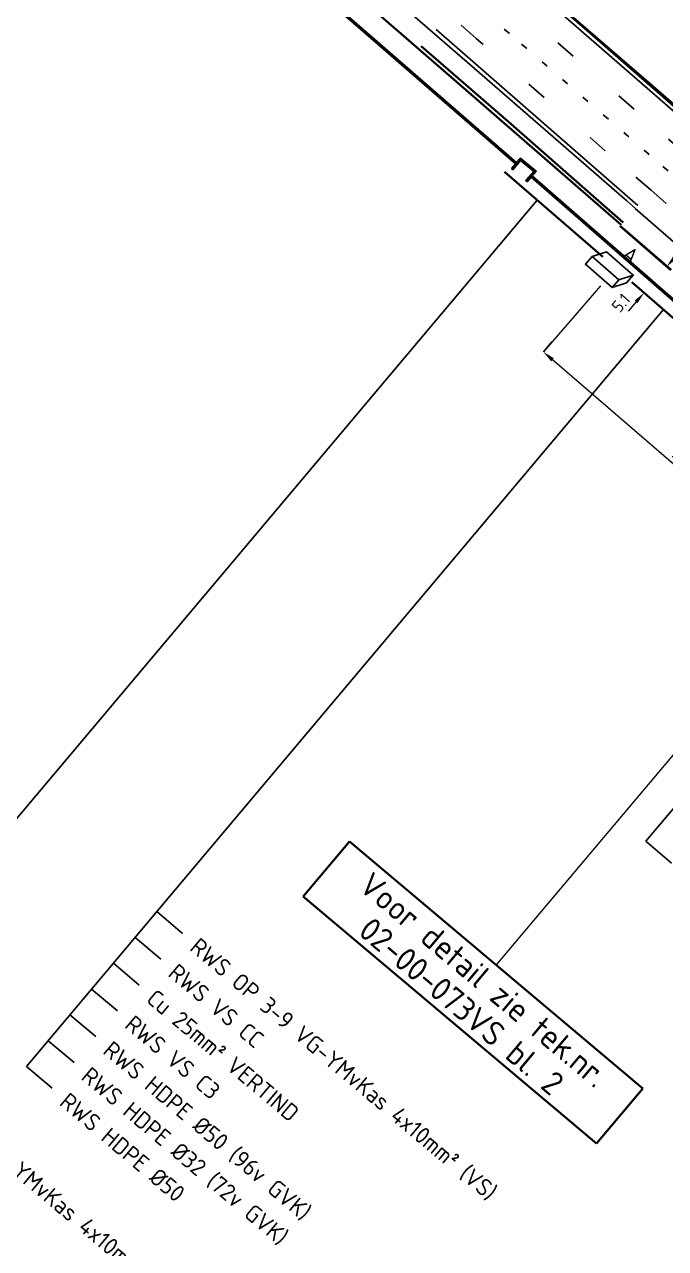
# Model space of a CAD drawing. Header units: metres. Extents: x 134219 to 139178, y 438661 to 444352.
# Drawn here: x 134563.2 to 134658.3, y 443772 to 443953.3 of the extents above; entities that cross this region are included whole.
import ezdxf
from ezdxf.enums import TextEntityAlignment as Align

# ---------------------------------------------------------------- set-up
doc = ezdxf.new("R2010")
doc.units = ezdxf.units.M
for name, pattern in [('13strp', [4, 1, -3]), ('39strp', [12, 3, -9]), ('dtm a2ee v011$0$13strp', [4, 1, -3])]:
    doc.linetypes.add(name, pattern=pattern)
doc.layers.get('DEFPOINTS').update_dxf_attribs({"color": 193})
for name, color, linetype, lineweight in [('N-WE-KL-DATA-T18', 1, 'Continuous', 18), ('N-WE-KL-DATA-T25', 7, 'Continuous', 25), ('N-WE-KL-DATA_GLASVEZEL_HULPSTUK-S', 90, 'Continuous', 25), ('N-WE-KL-ET_LS_OV-T35', 3, 'Continuous', 35), ('N-WE-KL-ET_LS_OV_KABEL-G', 10, 'KL-LS-OV-N', 35), ('N-WE-KL-ET_LS_OV_KABEL-M', 7, 'Continuous', 18), ('N-WE-KL-ET_LS_OV_KABEL-T25', 7, 'Continuous', 25), ('Utd-ondergr-bs', 8, 'Continuous', 35), ('Utd-ondergr-nw', 8, '13strp', 35), ('X-XX-AL-AANPIJLING-G', 7, 'Continuous', 18), ('X-XX-AL-AANPIJLING-S', 7, 'Continuous', 25)]:
    doc.layers.add(name, color=color, linetype=linetype, lineweight=lineweight)
for name, color, linetype in [('N-WE-KL-MONITORING-T25', 2, 'Continuous'), ('Utd-weg-bs', 8, 'Continuous'), ('Utd-weg-nw', 8, 'Continuous')]:
    doc.layers.add(name, color=color, linetype=linetype)
doc.styles.add('ISO18', font='NLCS-ISO.ttf')
doc.styles.add('ISO25', font='NLCS-ISO.ttf')
doc.styles.add('NLCS-ISO', font='NLCS-ISO.ttf')
doc.styles.add('NLCS_18', font='NLCS-ISO.ttf', dxfattribs={"height": 1.8})
doc.linetypes.add('KL-LS-OV-N', pattern='A,4,-1,[103,NLCS.SHX,S=0.75,R=0,X=0,Y=0],-1,4,-1.5,["0V",Standard,S=1,R=0,X=0,Y=-0.5],-3', length=14.5)
doc.dimstyles.new('NLCS_t18_pijl_Dimension_l3_h1', dxfattribs={"dimtxt": 1.8, "dimasz": 1.8, "dimexe": 2, "dimexo": 2, "dimgap": 0.7, "dimtad": 1, "dimdec": 1, "dimzin": 0, "dimdsep": 46, "dimtxsty": 'NLCS_18', "dimcen": 2.5, "dimdle": 2, "dimclrd": 256, "dimclre": 256, "dimclrt": 256, "dimadec": 1, "dimazin": 0, "dimtfac": 1, "dimtdec": 1, "dimtofl": 0, "dimtmove": 1, "dimatfit": 0, "dimfxl": 0, "dimtolj": 1, "dimtzin": 0, "dimlwd": 18, "dimlwe": 18, "dimarcsym": 0})
doc.dimstyles.new('UTD', dxfattribs={"dimtxt": 1.8, "dimasz": 1.8, "dimexe": 0, "dimexo": 0, "dimgap": 0.5, "dimtad": 1, "dimdec": 1, "dimzin": 1, "dimdsep": 46, "dimtxsty": 'ISO18', "dimcen": 2.5, "dimclrd": 256, "dimclre": 256, "dimclrt": 1, "dimadec": 0, "dimazin": 0, "dimtfac": 1, "dimtdec": 1, "dimtmove": 0, "dimatfit": 3, "dimfxl": 0, "dimlwd": -1, "dimlwe": -1, "dimarcsym": 0})

# ---------------------------------------------------------------- blocks, each defined once
blk = doc.blocks.new('SKL-DATA_GLASVEZEL_KABELPUT_RECHTHOEKIG')
at = {"color": 0, "linetype": 'ByBlock'}
for points in [[(-3.75, -0.87), (-2.62, 1.08), (2.63, 1.08), (1.5, -0.87)], [(2.63, 1.08), (2.63, -0.42), (1.5, -2.37)], [(-3.75, -0.87), (1.5, -0.87), (1.5, -2.37), (-3.75, -2.37), (-3.75, -0.87)]]:
    blk.add_lwpolyline(points, dxfattribs=at)
at = {"layer": 'N-WE-KL-DATA-T18', "linetype": 'ByBlock', "style": 'NLCS-ISO', "flags": 1}
for tag, p in [('OMSCHRIJVING_LEGENDA', (-0.56, -8.32)), ('LOCATIE', (-0.56, -12.11)), ('TYPE_HANDHOLE', (-0.56, -15.89)), ('TYPE_GCO', (-0.56, -19.68)), ('BPS-CODERING', (-0.56, -23.46)), ('POSITIE_X', (-0.56, -27.24)), ('POSITIE_Y', (-0.56, -31.03)), ('OVERIGE_OPMERKING(EN)_1', (-0.56, -34.81)), ('OVERIGE_OPMERKING(EN)_2', (-0.56, -38.6))]:
    blk.add_attdef(tag, p, '', height=1.8, dxfattribs=at)
at = {"layer": 'N-WE-KL-DATA-T25', "linetype": 'ByBlock', "style": 'NLCS-ISO'}
blk.add_attdef('TYPE_SYMBOOL', text='', height=2.5, dxfattribs=at).set_placement((15.35, -0.13), align=Align.MIDDLE_CENTER)
blk = doc.blocks.new('*D144')
at = {"layer": 'DEFPOINTS', "color": 0, "transparency": 16777216}
for p in [(134658.43, 443917.44), (134658.43, 443917.44), (134655.08, 443913.58)]:
    blk.add_point(p, dxfattribs=at)
at = {"layer": 'N-WE-KL-ET_LS_OV_KABEL-M', "linetype": 'Continuous', "lineweight": 18, "transparency": 16777216}
for p, q in [((134659.61, 443918.8), (134660.79, 443920.16)), ((134653.9, 443912.23), (134652.72, 443910.87))]:
    blk.add_line(p, q, dxfattribs=at)
at = {"layer": 'N-WE-KL-ET_LS_OV_KABEL-M', "lineweight": 18, "transparency": 16777216}
for p, q in [((134658.43, 443917.44), (134656.92, 443918.75)), ((134655.08, 443913.58), (134653.57, 443914.9))]:
    blk.add_line(p, q, dxfattribs=at)
at = {"layer": 'N-WE-KL-ET_LS_OV_KABEL-M', "transparency": 16777216}
for points in [[(134659.38, 443918.99), (134659.84, 443918.6), (134658.43, 443917.44)], [(134653.67, 443912.42), (134654.12, 443912.03), (134655.08, 443913.58)]]:
    blk.add_solid(points, dxfattribs=at)
at = {"layer": 'N-WE-KL-ET_LS_OV_KABEL-M', "transparency": 16777216, "insert": (134651.65, 443912.08), "char_height": 1.8, "attachment_point": 5, "rotation": 48.9913, "style": 'NLCS_18'}
blk.add_mtext('\\A1;5.1', dxfattribs=at)
blk = doc.blocks.new('*D145')
at = {"layer": 'DEFPOINTS', "color": 0, "transparency": 16777216}
for p in [(134640.15, 443904.82), (134640.15, 443904.82), (134680.24, 443870.18)]:
    blk.add_point(p, dxfattribs=at)
at = {"layer": 'N-WE-KL-ET_LS_OV_KABEL-M', "lineweight": 18, "transparency": 16777216}
for p, q in [((134640.15, 443904.82), (134641.46, 443906.33)), ((134680.24, 443870.18), (134681.55, 443871.69))]:
    blk.add_line(p, q, dxfattribs=at)
at = {"layer": 'N-WE-KL-ET_LS_OV_KABEL-M', "linetype": 'Continuous', "lineweight": 18, "transparency": 16777216}
blk.add_line((134678.88, 443871.35), (134641.51, 443903.64), dxfattribs=at)
at = {"layer": 'N-WE-KL-ET_LS_OV_KABEL-M', "transparency": 16777216}
for points in [[(134641.71, 443903.87), (134641.31, 443903.41), (134640.15, 443904.82)], [(134679.07, 443871.58), (134678.68, 443871.13), (134680.24, 443870.18)]]:
    blk.add_solid(points, dxfattribs=at)
at = {"layer": 'N-WE-KL-ET_LS_OV_KABEL-M', "transparency": 16777216, "insert": (134661.2, 443888.74), "char_height": 1.8, "attachment_point": 5, "rotation": 319.1735, "style": 'NLCS_18'}
blk.add_mtext('\\A1;53.0', dxfattribs=at)

msp = doc.modelspace()

# ---------------------------------------------------------------- linework, layer by layer
at = {"layer": 'N-WE-KL-ET_LS_OV-T35'}
for p, q in [((134604.57, 443824.13), (134611.43, 443832.28)), ((134611.43, 443832.28), (134654.91, 443795.67)), ((134604.57, 443824.13), (134648.05, 443787.52)), ((134648.05, 443787.52), (134654.91, 443795.67))]:
    msp.add_line(p, q, dxfattribs=at)
at = {"layer": 'N-WE-KL-ET_LS_OV_KABEL-G', "elevation": 8.29, "flags": 128}
for points in [[(134648.95, 443918.9), (134634.4, 443931.51)], [(134771.37, 443812.75), (134653.28, 443915.14)]]:
    msp.add_lwpolyline(points, dxfattribs=at)
at = {"layer": 'N-WE-KL-ET_LS_OV_KABEL-M'}
msp.add_lwpolyline([(134648.6, 443914.6), (134640.15, 443904.82)], dxfattribs=at)
at = {"layer": 'Utd-ondergr-bs', "flags": 128}
for points in [[(134633.77, 443963.65), (134646.64, 443952.44), (134663.72, 443937.51)], [(134622.04, 443950.14), (134634.91, 443938.93), (134651.98, 443924)]]:
    msp.add_lwpolyline(points, dxfattribs=at)
at = {"layer": 'Utd-ondergr-bs'}
for points in [[(134663.86, 443937.67, 0), (134656.43, 443944.14, 0), (134635.64, 443962.14, 0), (134615.46, 443979.66, 0), (134598.38, 443994.53, 0)], [(134651.67, 443923.65, 0), (134629.46, 443942.95, 0), (134607.59, 443961.92, 0), (134586.61, 443980.14, 0)], [(134636.2, 443932.67, 0), (134636.13, 443932.73, 0), (134614.67, 443951.38, 0), (134587.48, 443974.97, 0), (134584.48, 443977.54, 0)], [(134793.3, 443794.89, 0), (134794.49, 443796.23, 0), (134792.21, 443798.17, 0), (134791.71, 443797.62, 0), (134767.6, 443818.66, 0), (134740.32, 443842.27, 0), (134716.14, 443863.33, 0), (134716.71, 443863.95, 0), (134714.46, 443865.95, 0), (134713.83, 443865.29, 0), (134696.03, 443880.8, 0), (134671.8, 443901.79, 0), (134638.45, 443930.88, 0), (134639.05, 443931.59, 0), (134636.75, 443933.48, 0), (134636.19, 443932.81, 0), (134614.74, 443951.45, 0), (134587.55, 443975.04, 0), (134584.55, 443977.61, 0)], [(134671.67, 443901.64, 0), (134638.32, 443930.73, 0), (134637.76, 443930.07, 0), (134637.6, 443930.2, 0), (134638.77, 443931.56, 0), (134636.78, 443933.2, 0), (134635.65, 443931.86, 0), (134635.49, 443931.99, 0), (134636.06, 443932.66, 0), (134614.61, 443951.3, 0), (134587.42, 443974.89, 0)], [(134671.67, 443901.64, 0), (134638.32, 443930.73, 0), (134637.76, 443930.07, 0), (134637.6, 443930.2, 0), (134638.77, 443931.56, 0), (134636.78, 443933.2, 0), (134635.65, 443931.86, 0), (134635.49, 443931.99, 0), (134636.06, 443932.66, 0), (134614.61, 443951.3, 0), (134587.42, 443974.89, 0)], [(134587.55, 443975.04, 0), (134614.74, 443951.45, 0), (134636.19, 443932.81, 0), (134636.75, 443933.48, 0), (134639.05, 443931.59, 0), (134638.45, 443930.88, 0), (134671.8, 443901.79, 0)], [(134635.6, 443931.96, 0), (134636.2, 443932.67, 0), (134636.77, 443933.33, 0), (134638.9, 443931.57, 0), (134638.31, 443930.87, 0), (134637.71, 443930.18, 0)], [(134638.31, 443930.87, 0), (134638.38, 443930.81, 0), (134671.73, 443901.71, 0), (134695.96, 443880.72, 0), (134713.76, 443865.22, 0), (134713.84, 443865.14, 0)]]:
    msp.add_polyline3d(points, dxfattribs=at)
at = {"layer": 'Utd-ondergr-nw', "linetype": 'Continuous', "flags": 128}
for points in [[(134651.51, 443923.46), (134659.05, 443916.9)], [(134651.55, 443923.51), (134659.1, 443916.95)]]:
    msp.add_lwpolyline(points, dxfattribs=at)
at = {"layer": 'Utd-weg-bs', "linetype": '39strp'}
for p, q in [((134630.21, 443951.26), (134609.14, 443969.66)), ((134653.61, 443940.76), (134634.96, 443957.02)), ((134649.33, 443934.63), (134630.21, 443951.26)), ((134660.98, 443934.35), (134653.61, 443940.76)), ((134656.11, 443928.76), (134649.33, 443934.63))]:
    msp.add_line(p, q, dxfattribs=at)
at = {"layer": 'Utd-weg-bs', "linetype": 'dtm a2ee v011$0$13strp'}
for p, q in [((134635.11, 443951.98), (134614.83, 443969.69)), ((134655.84, 443934.07), (134635.11, 443951.98)), ((134658.63, 443931.65), (134655.84, 443934.07))]:
    msp.add_line(p, q, dxfattribs=at)
at = {"layer": 'Utd-weg-bs', "flags": 128}
msp.add_lwpolyline([(134624.25, 443952.59), (134637.12, 443941.38), (134654.15, 443926.5)], dxfattribs=at)
at = {"layer": 'Utd-weg-bs'}
for points in [[(134663.36, 443937.09, 0), (134658.21, 443941.57, 0), (134639.74, 443957.65, 0), (134616.38, 443977.98, 0), (134597.92, 443993.96, 0)], [(134653.79, 443926.08, 0), (134652.52, 443927.18, 0), (134629.92, 443946.79, 0), (134608.34, 443965.52, 0), (134588.73, 443982.72, 0)]]:
    msp.add_polyline3d(points, dxfattribs=at)
at = {"layer": 'Utd-weg-nw', "linetype": '39strp', "flags": 128}
msp.add_lwpolyline([(134656.11, 443928.76), (134663.66, 443922.2), (134671.2, 443915.63), (134678.75, 443909.07), (134686.3, 443902.51), (134693.84, 443895.95), (134701.39, 443889.39), (134708.93, 443882.83), (134716.48, 443876.26), (134724.03, 443869.7), (134728.12, 443866.14), (134731.57, 443863.14), (134739.12, 443856.58), (134746.66, 443850.02), (134754.21, 443843.45), (134761.76, 443836.89), (134769.3, 443830.33), (134776.85, 443823.77), (134784.4, 443817.21), (134791.94, 443810.65), (134799.49, 443804.08), (134801.85, 443802.03), (134807.03, 443797.52), (134814.58, 443790.96), (134822.16, 443784.44), (134829.67, 443777.83), (134837.18, 443771.23), (134844.69, 443764.63), (134852.2, 443758.03), (134859.71, 443751.42), (134860.17, 443751.02), (134860.28, 443750.92), (134867.22, 443744.82), (134874.73, 443738.22), (134882.24, 443731.61), (134889.75, 443725.01), (134896.67, 443718.98), (134897.29, 443718.44), (134904.83, 443711.88), (134912.37, 443705.33), (134914.99, 443703.04), (134919.91, 443698.75), (134927.44, 443692.16), (134934.96, 443685.55), (134942.45, 443678.91), (134949.92, 443672.23), (134957.35, 443665.5), (134961.05, 443662.12), (134964.74, 443658.72), (134965.23, 443658.27)], dxfattribs=at)
at = {"layer": 'Utd-weg-nw', "linetype": 'Continuous', "flags": 128}
msp.add_lwpolyline([(134653.75, 443926.04), (134661.3, 443919.48)], dxfattribs=at)
at = {"layer": 'X-XX-AL-AANPIJLING-S'}
for p, q in [((134639.24, 443927.32), (134523.75, 443790.15)), ((134657.97, 443911.08), (134563.54, 443798.92)), ((134691.75, 443875.58), (134655.33, 443832.3)), ((134659.15, 443829.08), (134655.33, 443832.3)), ((134586.69, 443818.65), (134582.86, 443821.87)), ((134583.47, 443814.83), (134579.64, 443818.05)), ((134580.25, 443811), (134576.42, 443814.22)), ((134577.03, 443807.18), (134573.2, 443810.4)), ((134573.81, 443803.35), (134569.98, 443806.57)), ((134570.59, 443799.53), (134566.76, 443802.75)), ((134567.37, 443795.7), (134563.54, 443798.92))]:
    msp.add_line(p, q, dxfattribs=at)

# ---------------------------------------------------------------- block references
at = {"layer": 'N-WE-KL-DATA_GLASVEZEL_HULPSTUK-S', "extrusion": (0.004052, 0.004626, 0.999981)}
ref = msp.add_blockref('SKL-DATA_GLASVEZEL_KABELPUT_RECHTHOEKIG', (134649.67, 443909.84, 2599.32), dxfattribs=dict(at, rotation=318.7879645176581))
ref.add_attrib('TYPE_SYMBOOL', 'A', (134650.5, 443911.68, 2599.35), dxfattribs={"layer": 'N-WE-KL-MONITORING-T25', "extrusion": (0.004052, 0.004626, 0.999981), "height": 2.25, "rotation": 319.9073, "style": 'ISO25'})

# ---------------------------------------------------------------- texts
at = {"layer": 'N-WE-KL-ET_LS_OV-T35', "style": 'NLCS-ISO'}
for s, p in [('Voor detail zie tek.nr.', (134630.19, 443810.43)), ('02-00-073VS bl. 2', (134626.89, 443806.52))]:
    msp.add_text(s, height=3.5, rotation=319.9073, dxfattribs=at).set_placement(p, align=Align.CENTER)
at = {"layer": 'N-WE-KL-ET_LS_OV_KABEL-T25', "style": 'NLCS-ISO'}
for s, p in [('RWS OP 3-9 VG-YMvKas 4x10mm² (VS)', (134588.38, 443817.23)), ('RWS VS CC', (134585.16, 443813.4)), ('Cu 25mm² VERTIND', (134581.94, 443809.58)), ('RWS VS C3', (134578.72, 443805.75)), ('RWS OP 3-9 VG-YMvKas 4x10mm² (VS)', (134542.15, 443800.8)), ('RWS HDPE Ø50 (96v GVK)', (134575.5, 443801.93)), ('RWS HDPE Ø32 (72v GVK)', (134572.28, 443798.1)), ('RWS HDPE Ø50', (134569.06, 443794.28))]:
    msp.add_text(s, height=2.5, rotation=319.9073, dxfattribs=at).set_placement(p, align=Align.MIDDLE_LEFT)

# ---------------------------------------------------------------- dimensions: what is measured, and where the dimension line sits
at = {"layer": 'N-WE-KL-ET_LS_OV_KABEL-M'}
for base, p1, p2, angle, picture, middle in [((134658.43, 443917.44), (134655.08, 443913.58), (134658.43, 443917.44), 48.9913, '*D144', (134652.86, 443911.03)), ((134640.15, 443904.82), (134680.24, 443870.18), (134640.15, 443904.82), 139.1735, '*D145', (134660.16, 443887.53))]:
    dim = msp.add_linear_dim(base=base, p1=p1, p2=p2, angle=angle, dimstyle='NLCS_t18_pijl_Dimension_l3_h1', dxfattribs=at)
    dim.commit()
    dim.dimension.update_dxf_attribs({"geometry": picture, "text_midpoint": middle, "dimtype": 161})

# ---------------------------------------------------------------- leaders
at = {"layer": 'X-XX-AL-AANPIJLING-G'}
msp.add_leader([(134678.95, 443868.36), (134633.17, 443813.98)], dimstyle='UTD', override={"dimasz": 3.5, "dimfxl": 0}, dxfattribs=at)

doc.saveas('drawing.dxf')
